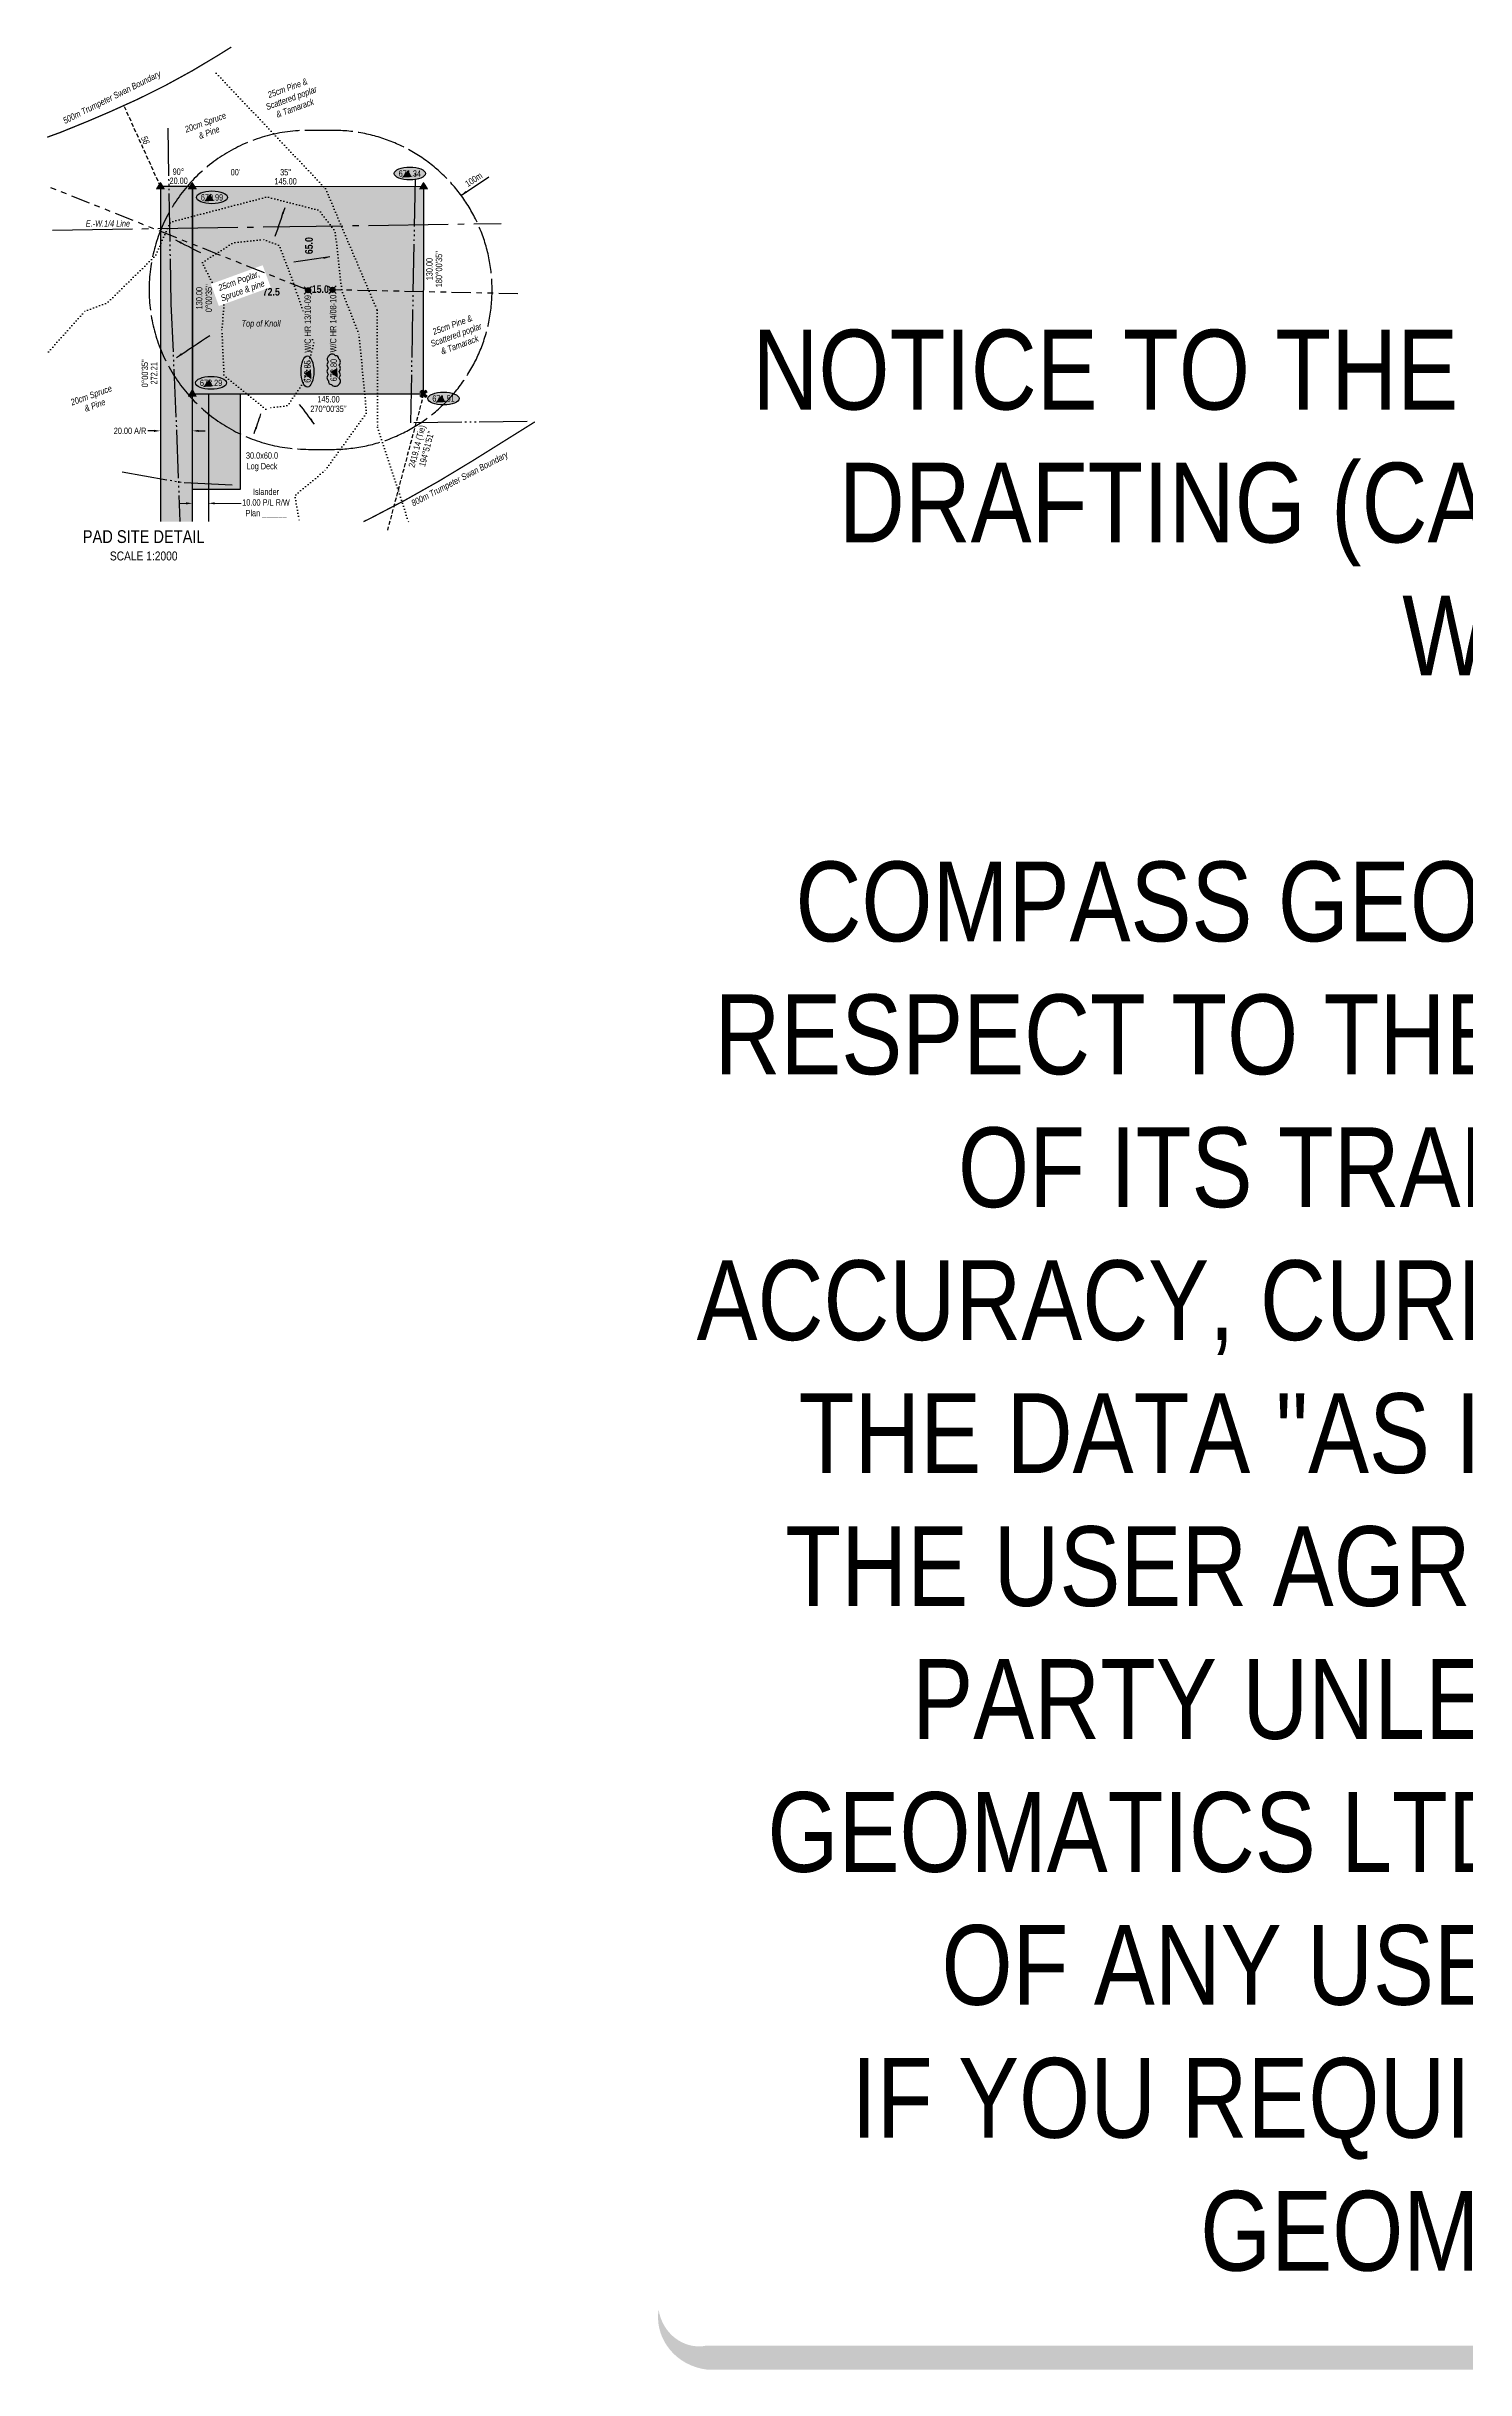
# Model space of a CAD drawing. Extents: x 562422 to 574052, y 6201080 to 6208306.
# Drawn here: x 565215 to 567439, y 6201080 to 6204721 of the extents above; entities that cross this region are included whole.
import ezdxf
from ezdxf.enums import TextEntityAlignment as Align

# ---------------------------------------------------------------- set-up
doc = ezdxf.new("R2010")
doc.units = 0
doc.header["$LTSCALE"] = 5
doc.header["$PDSIZE"] = 0.5
for name, pattern in [('DASHDOT2', [12.7, 6.35, -3.175, 0, -3.175]), ('foc-BUFFER', [16.75, 15, -1.75]), ('foc-DRILLPATH', [14.75, 6, -1.75, 1.75, -1.75, 1.75, -1.75]), ('foc-QUARTERLINE', [33, 25, -3, 2, -3]), ('foc-SEISMIC', [20.5, 15, -1, 0.5, -1, 0.5, -1, 0.5, -1]), ('foc-TIELINE', [1.875, 1.25, -0.625]), ('foc-TOPO', [1, 0.2, -0.8])]:
    doc.linetypes.add(name, pattern=pattern)
doc.layers.get('Defpoints').update_dxf_attribs({"color": 9})
for name, color, linetype, lineweight in [('AS-GENERAL', 48, 'Continuous', 18), ('C-AR-T', 13, 'Continuous', 9), ('P-TEMP-T', 46, 'Continuous', 18), ('T-TIE-T', 201, 'Continuous', 18)]:
    doc.layers.add(name, color=color, linetype=linetype, lineweight=lineweight)
for name, color, linetype in [('AS-SEISMIC', 224, 'foc-SEISMIC'), ('AS-WILDLIFE', 131, 'DASHDOT2'), ('AUX-BUFFER', 7, 'foc-BUFFER'), ('C-RW', 13, 'Continuous'), ('DETAIL-T', 7, 'Continuous'), ('L-BD', 7, 'Continuous'), ('L-MON', 1, 'Continuous'), ('L-SECQ', 8, 'foc-QUARTERLINE'), ('L-TIE', 7, 'foc-TIELINE'), ('P-ELEVATION', 7, 'Continuous'), ('P-PDRILLPATH', 12, 'foc-DRILLPATH'), ('P-PROPOSED', 10, 'Continuous'), ('P-PROPOSED-H', 21, 'Continuous'), ('P-TEMP-H', 41, 'Continuous'), ('P-TEMP_LOG DECK', 46, 'Continuous'), ('P-TXT', 4, 'Continuous'), ('T-BUSH-T', 110, 'Continuous'), ('T-GENERAL', 48, 'foc-TOPO'), ('T-TIE', 201, 'foc-TIELINE'), ('T-VEGETATION CHANGE', 104, 'foc-TOPO')]:
    doc.layers.add(name, color=color, linetype=linetype)
doc.layers.add('DISCLAIMER', color=7, linetype='Continuous', plot=False)
doc.styles.add('240', font='ARIALN.TTF', dxfattribs={"height": 30})
doc.styles.add('80', font='ARIALN.TTF', dxfattribs={"height": 10})
doc.styles.add('80CG', font='ARIALN.TTF', dxfattribs={"height": 10})
doc.styles.add('80L', font='ARIALN.TTF', dxfattribs={"height": 10})
doc.styles.add('80LS', font='ARIALNI.TTF', dxfattribs={"height": 10})
doc.styles.add('BOLD', font='ARIALNB.TTF')
doc.dimstyles.new('CG2011', dxfattribs={"dimscale": 5, "dimtxt": 9, "dimasz": 2, "dimexe": 0.2, "dimexo": 0.0625, "dimgap": 0.5, "dimtad": 0, "dimtih": 1, "dimtoh": 1, "dimzin": 0, "dimdsep": 46, "dimtxsty": '80CG', "dimcen": 0.1, "dimse1": 1, "dimse2": 1, "dimclrd": 256, "dimclrt": 256, "dimaunit": 1, "dimadec": 4, "dimazin": 0, "dimtfac": 0.06, "dimtofl": 0, "dimtmove": 0, "dimatfit": 1, "dimfxl": 0.2, "dimtolj": 1, "dimtzin": 0, "dimlwd": -1, "dimarcsym": 0})
doc.dimstyles.new('Compass 5 000', dxfattribs={"dimscale": 5, "dimtxt": 9, "dimasz": 2, "dimexe": 0.2, "dimexo": 0.0625, "dimgap": 0.5, "dimtad": 0, "dimtih": 1, "dimtoh": 1, "dimzin": 0, "dimdsep": 46, "dimtxsty": '80CG', "dimcen": 0.1, "dimse1": 1, "dimse2": 1, "dimclrd": 256, "dimclrt": 256, "dimaunit": 1, "dimadec": 4, "dimazin": 0, "dimtfac": 0.06, "dimtofl": 0, "dimtmove": 0, "dimatfit": 1, "dimfxl": 0.2, "dimtolj": 1, "dimtzin": 0, "dimlwd": -1, "dimarcsym": 0})

# ---------------------------------------------------------------- blocks, each defined once
blk = doc.blocks.new('TRIA')
blk.add_hatch(color=255).paths.add_polyline_path([(-0.04, 1.52), (-1.47, -0.87), (1.39, -0.87)])
blk = doc.blocks.new('TRIAA')
blk.add_blockref('TRIA', (0, 0))
blk = doc.blocks.new('TRIB')
at = {"color": 1}
blk.add_lwpolyline([(-1.12, -0.67), (-0.04, 1.13), (1.04, -0.67)], close=True, dxfattribs=at)
blk = doc.blocks.new('TRIBB')
blk.add_blockref('TRIB', (0, 0))
blk = doc.blocks.new('TRICC')
for name in ['TRIAA', 'TRIBB']:
    blk.add_blockref(name, (0, 0))
blk = doc.blocks.new('plspike')
blk.add_blockref('TRICC', (0, 0))
blk = doc.blocks.new('TEMP')
h = blk.add_hatch(color=255)
h.dxf.hatch_style = 1
h.paths.add_polyline_path([(0, 0.25), (-0.67, 1.15), (-0.67, 0.67), (-1.15, 0.67), (-0.25, 0), (-1.15, -0.67), (-0.67, -0.67), (-0.67, -1.15), (0, -0.25), (0.67, -1.15), (0.67, -0.67), (1.15, -0.67), (0.25, 0), (1.15, 0.67), (0.67, 0.67), (0.67, 1.15)])
h.paths.add_polyline_path([(0.57, 0.85), (0.57, 0.57), (0.85, 0.57), (0.08, 0), (0.85, -0.57), (0.57, -0.57), (0.57, -0.85), (0, -0.08), (-0.57, -0.85), (-0.57, -0.57), (-0.85, -0.57), (-0.08, 0), (-0.85, 0.57), (-0.57, 0.57), (-0.57, 0.85), (0, 0.08)], flags=16)
h = blk.add_hatch(color=1)
h.dxf.hatch_style = 1
h.paths.add_polyline_path([(0, 0.08), (-0.57, 0.85), (-0.57, 0.57), (-0.85, 0.57), (-0.08, 0), (-0.85, -0.57), (-0.57, -0.57), (-0.57, -0.85), (0, -0.08), (0.57, -0.85), (0.57, -0.57), (0.85, -0.57), (0.08, 0), (0.85, 0.57), (0.57, 0.57), (0.57, 0.85)])
at = {"color": 1}
for p, q in [((-0.08, 0), (0.08, 0)), ((0, 0.08), (0, -0.08))]:
    blk.add_line(p, q, dxfattribs=at)
at = {"color": 255, "flags": 128}
blk.add_lwpolyline([(-0.25, 0), (-1.15, 0.67), (-0.67, 0.67), (-0.67, 1.15), (0, 0.25), (0.67, 1.15), (0.67, 0.67), (1.15, 0.67), (0.25, 0), (1.15, -0.67), (0.67, -0.67), (0.67, -1.15), (0, -0.25), (-0.67, -1.15), (-0.67, -0.67), (-1.15, -0.67)], close=True, dxfattribs=at)
at = {"color": 1, "flags": 128}
blk.add_lwpolyline([(-0.08, 0), (-0.85, 0.57), (-0.57, 0.57), (-0.57, 0.85), (0, 0.08), (0.57, 0.85), (0.57, 0.57), (0.85, 0.57), (0.08, 0), (0.85, -0.57), (0.57, -0.57), (0.57, -0.85), (0, -0.08), (-0.57, -0.85), (-0.57, -0.57), (-0.85, -0.57)], close=True, dxfattribs=at)
blk = doc.blocks.new('WC')
at = {"layer": 'L-MON'}
h = blk.add_hatch(color=255, dxfattribs=at)
h.dxf.hatch_style = 1
edge = h.paths.add_edge_path()
edge.add_arc((0, 0), 0.9, 0, 360)
at = {"layer": 'L-MON', "color": 240, "flags": 128}
for points in [[(-0.62, 0.5), (-1.23, 1.12)], [(0.52, 0.61), (1.13, 1.21)], [(-1.18, -1.18), (-0.56, -0.57)], [(1.16, -1.18), (0.56, -0.57)]]:
    blk.add_lwpolyline(points, dxfattribs=at)
at = {"layer": 'L-MON', "color": 240}
for radius in [0.8, 0.373]:
    blk.add_circle((0, 0), radius, dxfattribs=at)
blk = doc.blocks.new('*D51')
at = {"layer": 'Defpoints', "color": 0, "transparency": 16777216}
for p in [(565393.9, 6204118.6), (565393.9, 6204114.8), (565443.9, 6204114.8)]:
    blk.add_point(p, dxfattribs=at)
at = {"layer": 'P-TXT', "transparency": 16777216}
for p, q in [((565383.9, 6204118.6), (565373.9, 6204118.6)), ((565453.9, 6204118.6), (565463.9, 6204118.6))]:
    blk.add_line(p, q, dxfattribs=at)
for points in [[(565383.9, 6204120.3), (565383.9, 6204116.9), (565393.9, 6204118.6)], [(565453.9, 6204120.3), (565453.9, 6204116.9), (565443.9, 6204118.6)]]:
    blk.add_solid(points, dxfattribs=at)
at = {"layer": 'P-TXT', "transparency": 16777216, "insert": (565346.1, 6204118.6), "char_height": 10, "attachment_point": 5, "style": '80CG'}
blk.add_mtext('\\A1;20.00 A/R', dxfattribs=at)
blk = doc.blocks.new('wa')
at = {"layer": 'P-ELEVATION'}
h = blk.add_hatch(color=111, dxfattribs=at)
h.dxf.hatch_style = 1
edge = h.paths.add_edge_path()
edge.add_arc((-17.4, -4.5), 6.1, 215, 325)
edge.add_arc((-7.4, -4.5), 6.1, 215, 325)
edge.add_arc((2.6, -4.5), 6.1, 215, 325)
edge.add_arc((12.7, -4.5), 6.1, 215, 325)
edge.add_arc((18.1, -3.7), 4.32, 263.4336, 373.4336)
edge.add_arc((18.8, 2.3), 6.1, 305, 415)
edge.add_arc((17.5, 4.4), 5.69, 30.6955, 140.6955)
edge.add_arc((8.1, 4.5), 6.1, 35, 145)
edge.add_arc((-1.9, 4.5), 6.1, 35, 145)
edge.add_arc((-11.9, 4.5), 6.1, 35, 145)
edge.add_arc((-18, 3.8), 4.33, 75.4261, 185.4261)
edge.add_arc((-18.4, -2.3), 6.96, 125, 235)
at = {"color": 240, "flags": 128}
blk.add_lwpolyline([(-22.4, -8, 0.520567), (-12.3, -8, 0.520567), (-2.4, -8, 0.520567), (7.6, -8, 0.520567), (17.6, -8, 0.520567), (22.4, -2.7, 0.520567), (22.4, 7.3, 0.520567), (13.1, 8, 0.520567), (3.1, 8, 0.520567), (-6.9, 8, 0.520567), (-16.9, 8, 0.520567), (-22.4, 3.4, 0.520567)], format="xyb", close=True, dxfattribs=at)
at = {"layer": 'P-ELEVATION', "color": 240, "flags": 128}
blk.add_lwpolyline([(0, 0, 12.5, 0, 0), (-12.4, -6.4, 0, 0, 0)], format="xyseb", dxfattribs=at)
at = {"layer": 'P-ELEVATION', "color": 240, "style": '80'}
blk.add_attdef('ELEVATION', text='', height=10, dxfattribs=at).set_placement((0, 0), align=Align.MIDDLE_CENTER)
blk = doc.blocks.new('we')
at = {"layer": 'P-ELEVATION'}
h = blk.add_hatch(color=111, dxfattribs=at)
h.dxf.hatch_style = 1
edge = h.paths.add_edge_path()
edge.add_ellipse((0, 0), major_axis=(-24.4, 0), ratio=0.410256, start_angle=0, end_angle=360)
at = {"layer": 'P-ELEVATION', "color": 7, "flags": 128}
blk.add_lwpolyline([(0, 0, 12.5, 0, 0), (-12.4, -6.4, 0, 0, 0)], format="xyseb", dxfattribs=at)
at = {"layer": 'P-ELEVATION', "color": 7}
blk.add_ellipse((0, 0), major_axis=(-24.4, 0), ratio=0.410256, dxfattribs=at)
at = {"layer": 'P-ELEVATION', "style": '80'}
blk.add_attdef('ELEVATION', text='', height=10, dxfattribs=at).set_placement((0, 0), align=Align.MIDDLE_CENTER)
blk = doc.blocks.new('*D60')
at = {"layer": 'C-AR-T', "transparency": 16777216}
for p, q in [((565433.8, 6204005), (565423.8, 6204005)), ((565478.9, 6204005), (565520.1, 6204005))]:
    blk.add_line(p, q, dxfattribs=at)
for points in [[(565433.8, 6204006.7), (565433.8, 6204003.3), (565443.8, 6204005)], [(565478.9, 6204006.7), (565478.9, 6204003.3), (565468.9, 6204005)]]:
    blk.add_solid(points, dxfattribs=at)
at = {"layer": 'Defpoints', "color": 0, "transparency": 16777216}
for p in [(565443.9, 6204085.8), (565468.9, 6204085.8), (565468.9, 6204005)]:
    blk.add_point(p, dxfattribs=at)
at = {"layer": 'C-AR-T', "transparency": 16777216, "insert": (565559.2, 6204005), "char_height": 10, "attachment_point": 5, "style": '80CG'}
blk.add_mtext('\\A1;Islander^J10.00 P/L R/W\\PPlan ______', dxfattribs=at)
blk = doc.blocks.new('Disclaimer_Legal')
at = {"layer": 'DISCLAIMER', "color": 254, "flags": 128}
blk.add_lwpolyline([(-3612.9, -1104.6, 37.5, 37.5, 0), (4096.1, -1104.6, 37.5, 37.5, 0.414214), (4171.1, -1029.6, 37.5, 37.5, 0), (4171.1, 2078.7, 37.5, 0, 0.414214), (4096.1, 2153.7, 0, 0, 0), (-3612.9, 2153.7, 0, 0, 0.414214), (-3687.9, 2078.7, 0, 0, 0), (-3687.9, -1029.6, 0, 37.5, 0.414214)], format="xyseb", close=True, dxfattribs=at)
at = {"layer": 'DISCLAIMER', "color": 254, "insert": (241.6, 533.9), "char_height": 125, "width": 7717.568, "attachment_point": 5, "style": '80'}
blk.add_mtext('NOTICE TO THE CORPORATION, PERSON &/OR PERSONS REGARDING THIS COMPUTER AIDED DESIGN AND DRAFTING (CADD) FILES. ACCEPTANCE OF THE CADD DATA IS BASED ON THE FOLLOWING DISCLAIMER WHICH COVERS ALL CADD DATA RECIEVED FROM COMPASS GEOMATICS LTD.\\P{\\fArial Narrow|b1|i0|c0|p34;DISCLAIMER}\\PCOMPASS GEOMATICS LTD. MAKES NO REPRESENTATION OR WARRANTIES, EXPRESS OR IMPLIED, WITH RESPECT TO THE REUSE OF THE DATA PROVIDED HEREWITH, REGARDLESS OF ITS FORMAT OR THE MEANS OF ITS TRANSMISSION. THERE IS NO GUARANTEE OR REPRESENTATION TO THE USER AS TO THE ACCURACY, CURRENCY, SUITABILITY OR RELIABILITY OF THIS DATA FOR ANY PURPOSE. THE USER ACCEPTS THE DATA "AS IS", AND ASSUMES ALL RISKS ASSOCIATED WITH ITS USE. BY ACCEPTANCE OF THIS DATA, THE USER AGREES NOT TO TRANSMIT THIS DATA OR PROVIDE ACCESS OR ANY PART OF IT TO ANOTHER PARTY UNLESS THE USER SHALL INCLUDE WITH THE DATA A COPY OF THIS DISCLAIMER. COMPASS GEOMATICS LTD. ASSUMES NO RESPONSIBILITY FOR ACTUAL OR CONSEQUENTIAL DAMAGE AS A RESULT OF ANY USER\'S RELIANCE ON THIS DATA. THIS CADD FILE IS FOR ILLUSTRATION PURPOSES ONLY.\\PIF YOU REQUIRE MORE ACCURATE INFORMATION, PLEASE CONTACT DARCI ANGLEHART AT COMPASS GEOMATICS LTD. VIA EMAIL: darci.anglehart@compassgeomatics.ca OR CELL: 506-961-7292', dxfattribs=at)

msp = doc.modelspace()

# ---------------------------------------------------------------- hatches: boundary and pattern name
at = {"layer": 'P-PROPOSED-H'}
h = msp.add_hatch(color=256, dxfattribs=at)
h.dxf.hatch_style = 1
h.paths.add_polyline_path([(565393.858, 6203976.3), (565443.835, 6203976.292), (565443.922, 6204501.429), (565393.945, 6204501.438)])
h = msp.add_hatch(color=256, dxfattribs=at)
h.dxf.hatch_style = 1
h.paths.add_polyline_path([(565443.868, 6204176.577), (565806.188, 6204176.517), (565806.242, 6204501.369), (565443.922, 6204501.429)])
at = {"layer": 'P-TEMP-H'}
h = msp.add_hatch(color=256, dxfattribs=at)
h.dxf.hatch_style = 1
h.paths.add_polyline_path([(565518.886, 6204026.55), (565443.92, 6204026.563), (565443.945, 6204176.494), (565518.911, 6204176.482)])

# ---------------------------------------------------------------- linework, layer by layer
at = {"layer": 'AS-SEISMIC'}
for points in [[(565405.197, 6204593.154), (565410.118, 6204317.487), (565418.942, 6204119.651), (565424.273, 6203976.295)], [(565968.336, 6204133.115), (565785.983, 6204131.346), (565793.557, 6204521.892)]]:
    msp.add_lwpolyline(points, dxfattribs=at)
at = {"layer": 'AS-SEISMIC', "flags": 128}
msp.add_lwpolyline([(565506.052, 6204033.404), (565426.172, 6204037.602), (565333.642, 6204053.967)], dxfattribs=at)
at = {"layer": 'AS-WILDLIFE', "const_width": 2, "flags": 128}
for points in [[(565216.174, 6204578.827), (565236.275, 6204586.131), (565279.818, 6204603.831), (565314.787, 6204618.818), (565358.578, 6204638.59), (565401.577, 6204660.029), (565443.722, 6204683.105), (565484.948, 6204707.783), (565504.715, 6204720.137)], [(565980.55, 6204132.735), (565882.606, 6204071.521), (565829.957, 6204039.73), (565776.356, 6204009.573), (565721.852, 6203981.077), (565711.879, 6203976.247)]]:
    msp.add_lwpolyline(points, dxfattribs=at)
at = {"layer": 'AUX-BUFFER', "color": 251, "linetype": 'foc-BUFFER', "flags": 128}
msp.add_lwpolyline([(565663.401, 6204089.625, 1), (565663.484, 6204589.625), (565625.984, 6204589.631, 1), (565625.901, 6204089.631)], format="xyb", close=True, dxfattribs=at)
at = {"layer": 'C-RW', "flags": 128}
msp.add_lwpolyline([(565443.912, 6203976.3), (565443.945, 6204176.494), (565468.934, 6204176.49), (565468.901, 6203976.3)], dxfattribs=at)
at = {"layer": 'L-SECQ'}
msp.add_line((565224.801, 6204433.312), (565927.438, 6204443.836), dxfattribs=at)
at = {"layer": 'L-TIE'}
msp.add_line((565806.162, 6204176.515), (565749.444, 6203962.816), dxfattribs=at)
at = {"layer": 'P-PDRILLPATH', "flags": 128}
msp.add_lwpolyline([(565953.796, 6204333.43), (565663.443, 6204339.625)], dxfattribs=at)
at = {"layer": 'P-PROPOSED', "flags": 128}
for points in [[(565393.945, 6204501.438), (565393.858, 6203976.3)], [(565443.835, 6203976.292), (565443.922, 6204501.429), (565393.945, 6204501.438)]]:
    msp.add_lwpolyline(points, dxfattribs=at)
msp.add_lwpolyline([(565443.868, 6204176.577), (565806.188, 6204176.517), (565806.242, 6204501.369), (565443.922, 6204501.429)], close=True, dxfattribs=at)
at = {"layer": 'P-TEMP_LOG DECK', "flags": 128}
msp.add_lwpolyline([(565518.886, 6204026.55), (565443.92, 6204026.563), (565443.945, 6204176.494), (565518.911, 6204176.482)], close=True, dxfattribs=at)
at = {"layer": 'T-GENERAL', "flags": 128}
for points in [[(565218.33, 6204242.602), (565275.168, 6204306.159), (565310.757, 6204319.606), (565385.795, 6204393.299), (565409.491, 6204445.937), (565560.882, 6204485.415), (565642.502, 6204464.36), (565667.514, 6204431.462), (565678.046, 6204338.03), (565704.997, 6204269.62), (565716.629, 6204146.729), (565651.868, 6204056.89), (565604.288, 6204017.255), (565611.482, 6203976.264)], [(565558.809, 6204152.595), (565493.35, 6204205.76), (565490.077, 6204276.92), (565493.35, 6204315.363), (565458.983, 6204382.433), (565508.078, 6204413.515), (565555.536, 6204418.422), (565580.083, 6204409.425), (565601.358, 6204352.988), (565617.129, 6204306.321)], [(565632.226, 6204261.93), (565634.087, 6204256.472), (565618.541, 6204195.945), (565593.175, 6204158.32), (565562.082, 6204154.23)]]:
    msp.add_lwpolyline(points, dxfattribs=at)
at = {"layer": 'T-TIE', "flags": 128}
msp.add_lwpolyline([(565393.945, 6204501.438), (565336.49, 6204628.617)], dxfattribs=at)
at = {"layer": 'T-VEGETATION CHANGE'}
msp.add_lwpolyline([(565481.277, 6204679.072), (565652.442, 6204498.467), (565733.334, 6204307.899), (565733.987, 6204124.204), (565783.163, 6203973.789)], dxfattribs=at)

# ---------------------------------------------------------------- block references
at = {"layer": 'Defpoints'}
msp.add_blockref('Disclaimer_Legal', (569862.262, 6202203.204), dxfattribs=at)
at = {"layer": 'L-MON'}
for p, values in [((565784.55, 6204522.006), {'ELEVATION': '671.34'}), ((565474.525, 6204484.613), {'ELEVATION': '670.99'}), ((565473.037, 6204193.847), {'ELEVATION': '673.29'}), ((565837.348, 6204169.311), {'ELEVATION': '671.51'})]:
    msp.add_blockref('we', p, dxfattribs=at).add_auto_attribs(values)
for name, p, xscale, yscale, zscale in [('plspike', (565393.937, 6204501.382), 4.997726000000006, 4.997726000000006, 4.997726000000006), ('plspike', (565443.922, 6204501.429), 4.997726000000006, 4.997726000000006, 4.997726000000006), ('plspike', (565806.242, 6204501.369), 4.997726000000006, 4.997726000000006, 4.997726000000006), ('WC', (565625.063, 6204338.973), 4.997726000000006, 4.997726000000006, 12.49431500000001), ('WC', (565663.443, 6204339.625), 5, 5, 12.49431500000001), ('plspike', (565443.945, 6204176.494), 5, 5, 5), ('TEMP', (565806.188, 6204176.517), 4.997726000000006, 4.997726000000006, 4.997726000000006)]:
    msp.add_blockref(name, p, dxfattribs=dict(at, xscale=xscale, yscale=yscale, zscale=zscale))
at = {"layer": 'L-MON', "rotation": 90}
for name, p, values in [('we', (565624.068, 6204211.576), {'ELEVATION': '673.85'}), ('wa', (565665.202, 6204213.85), {'ELEVATION': '673.80'})]:
    msp.add_blockref(name, p, dxfattribs=at).add_auto_attribs(values)

# ---------------------------------------------------------------- texts
at = {"layer": 'AS-WILDLIFE', "char_height": 10, "attachment_point": 5, "style": '240'}
for s, insert, rotation in [('\\pxqc;{\\fArial Narrow|b0|i1|c0|p34;500m Trumpeter Swan Boundary}', (565318.146, 6204640.34), 26.501182), ('\\pxqc;{\\fArial Narrow|b0|i1|c0|p34;800m Trumpeter Swan Boundary}', (565863.289, 6204042.159), 27.60163)]:
    msp.add_mtext_dynamic_manual_height_columns(s, width=169.53383, gutter_width=45, heights=[0], dxfattribs=dict(at, insert=insert, rotation=rotation))
at = {"layer": 'AUX-BUFFER', "insert": (565869.932, 6204508.847), "char_height": 10, "attachment_point": 1, "rotation": 33.427852, "style": '80L'}
msp.add_mtext_dynamic_manual_height_columns('100m', width=34.23455, gutter_width=225, heights=[0], dxfattribs=at)
at = {"layer": 'DETAIL-T', "color": 3, "insert": (565367.52, 6203939.096), "char_height": 19.9909, "width": 229.53395, "attachment_point": 5, "style": '80CG'}
msp.add_mtext('\\pxqc;PAD SITE DETAIL\\P{\\H0.7x;SCALE 1:2000}', dxfattribs=at)
at = {"layer": 'L-BD', "style": '80L'}
for s, height, rotation, p in [('20.00', 9.9955, 359.9905, (565422.278, 6204510.619)), ("00'", 9.9955, 359.9905, (565511.268, 6204524.064)), ('145.00', 9.9955, 359.9905, (565589.891, 6204509.807)), ("35''", 9.9955, 359.9905, (565589.893, 6204524.051)), ('130.00', 9.9955, 89.9905, (565815.178, 6204372.108)), ("180°00'35''", 9.99545, 89.9905, (565830.172, 6204372.106)), ('130.00', 9.9955, 89.9905, (565454.466, 6204326.602)), ("0°00'35''", 9.9955, 89.9905, (565469.459, 6204326.6)), ("0°00'35''", 9.9955, 89.9905, (565369.364, 6204208.846)), ('272.21', 9.9955, 89.9905, (565383.607, 6204208.844)), ('145.00', 9.9955, 359.9905, (565657.047, 6204168.126)), ("270°00'35''", 9.99545, 359.9905, (565657.045, 6204153.133)), ('2419.14 (Tie)', 9.99545, 75.1359, (565796.905, 6204094.134)), ("194°51'51''", 9.99545, 75.1359, (565810.672, 6204090.48))]:
    msp.add_text(s, height=height, rotation=rotation, dxfattribs=at).set_placement(p, align=Align.MIDDLE)
at = {"layer": 'L-BD', "color": 3, "style": 'BOLD'}
for s, rotation, p in [('65.0', 89.928, (565632.443, 6204395.54)), ('72.5', 359.928, (565554.078, 6204330.617)), ('15.0', 359.928, (565630.915, 6204334.793))]:
    msp.add_text(s, height=11.9945, rotation=rotation, dxfattribs=at).set_placement(p)
at = {"layer": 'L-MON', "char_height": 9.99545, "attachment_point": 1, "rotation": 90, "style": '80L'}
for s, insert in [('W/C HR 13/10-09', (565619.518, 6204241.099)), ('W/C HR 14/08-10', (565659.382, 6204241.607))]:
    msp.add_mtext_dynamic_manual_height_columns(s, width=89.9363, gutter_width=49.977, heights=[0], dxfattribs=dict(at, insert=insert))
at = {"layer": 'L-SECQ', "insert": (565276.759, 6204448.625), "char_height": 9.99545, "attachment_point": 1, "style": '80L'}
msp.add_mtext_dynamic_manual_height_columns('{\\fArial Narrow|b0|i1|c0|p34;E.-W.1/4 Line}', width=69.18857, gutter_width=49.977, heights=[0], dxfattribs=at)
at = {"layer": 'T-BUSH-T', "char_height": 10, "attachment_point": 1, "rotation": 20, "style": '80L'}
for insert in [(565547.333, 6204644.698), (565805.426, 6204273.469)]:
    msp.add_mtext_dynamic_manual_height_columns('\\pxqc;{\\fArial Narrow|b0|i1|c0|p34;25cm Pine & Scattered poplar & Tamarack}', width=93.78246, gutter_width=50, heights=[0], dxfattribs=dict(at, insert=insert))
at = {"layer": 'T-GENERAL', "insert": (565520.62, 6204292.063), "char_height": 9.99545, "attachment_point": 1, "style": '80L'}
msp.add_mtext_dynamic_manual_height_columns('\\pxqc;{\\fArial Narrow|b0|i1|c0|p34;Top of Knoll}', width=61.69539, gutter_width=49.977, heights=[0], dxfattribs=at)
at = {"layer": 'T-TIE-T', "style": '80LS'}
msp.add_text('56', height=9.9955, rotation=294.2993, dxfattribs=at).set_placement((565370.113, 6204574.316), align=Align.MIDDLE)

# ---------------------------------------------------------------- dimensions: what is measured, and where the dimension line sits
at = {"layer": 'C-AR-T'}
dim = msp.add_linear_dim(base=(565468.905, 6204004.991), p1=(565443.853, 6204085.79), p2=(565468.919, 6204085.786), angle=359.990512, text='Islander^J10.00 P/L R/W\\PPlan ______', dimstyle='Compass 5 000', dxfattribs=at)
dim.commit()
dim.dimension.update_dxf_attribs({"geometry": '*D60', "text_midpoint": (565559.201, 6204004.982), "dimtype": 161})
at = {"layer": 'P-TXT'}
dim = msp.add_aligned_dim(p1=(565443.858, 6204114.801), p2=(565393.881, 6204114.809), distance=-3.796, text='20.00 A/R', dimstyle='Compass 5 000', dxfattribs=at)
dim.commit()
dim.dimension.update_dxf_attribs({"geometry": '*D51', "text_midpoint": (565346.146, 6204118.609)})

# ---------------------------------------------------------------- leaders
at = {"layer": 'AS-GENERAL', "path_type": 1}
for points in [[(565588.59, 6204468.285), (565573.066, 6204423.184)], [(565417.333, 6204417.849), (565456.63, 6204397.966)], [(565659.421, 6204391.176), (565602.659, 6204382.932)], [(565418.734, 6204233.395), (565471.13, 6204268.312)], [(565540.58, 6204114.57), (565551.252, 6204145.122)], [(565635.183, 6204129.118), (565611.896, 6204160.156)]]:
    msp.add_leader(points, dimstyle='Compass 5 000', override={"dimgap": 0.5, "dimtad": 0}, dxfattribs=at)
at = {"layer": 'AUX-BUFFER', "path_type": 1}
msp.add_leader([(565864.773, 6204487.835), (565908.318, 6204516.578)], dimstyle='CG2011', override={"dimasz": 2, "dimgap": 0.5, "dimtad": 0}, dxfattribs=at)

# ---------------------------------------------------------------- next in the draw order: texts
at = {"layer": 'L-BD', "insert": (565422.046, 6204529.925), "char_height": 9.9955, "width": 18.41545, "attachment_point": 2, "rotation": 359.9905, "style": '80L', "bg_fill": 3, "box_fill_scale": 1.15, "bg_fill_color": 256, "bg_fill_true_color": 256, "bg_fill_transparency": 0}
msp.add_mtext('90°', dxfattribs=at)
at = {"layer": 'P-TEMP-T', "insert": (565522.906, 6204084.992), "char_height": 9.99541, "attachment_point": 1, "style": '80L', "bg_fill": 3, "box_fill_scale": 1.15, "bg_fill_color": 256, "bg_fill_true_color": 256, "bg_fill_transparency": 0}
msp.add_mtext_dynamic_manual_height_columns('\\pxqc;30.0x60.0\\PLog Deck', width=59.98244, gutter_width=49.977, heights=[0], dxfattribs=at)
at = {"layer": 'T-BUSH-T', "char_height": 10, "attachment_point": 1, "rotation": 20, "style": '80L', "bg_fill": 3, "box_fill_scale": 1.15, "bg_fill_color": 256, "bg_fill_true_color": 256, "bg_fill_transparency": 0}
for insert in [(565426.639, 6204593.833), (565247.656, 6204166.126)]:
    msp.add_mtext_dynamic_manual_height_columns('\\pxqc;{\\fArial Narrow|b0|i1|c0|p34;20cm Spruce & Pine}', width=76.4779, gutter_width=50, heights=[0], dxfattribs=dict(at, insert=insert))
at = {"layer": 'T-BUSH-T', "insert": (565479.119, 6204345.71), "char_height": 10, "attachment_point": 1, "rotation": 20, "style": '80L', "bg_fill": 2}
msp.add_mtext_dynamic_manual_height_columns('\\pxqc;{\\fArial Narrow|b0|i1|c0|p34;25cm Poplar, Spruce & pine}', width=76.4779, gutter_width=50, heights=[0], dxfattribs=at)

# ---------------------------------------------------------------- next in the draw order: linework, layer by layer
at = {"layer": 'P-PDRILLPATH', "flags": 128}
msp.add_lwpolyline([(565625.063, 6204338.973), (565219.178, 6204500.862)], dxfattribs=at)

doc.saveas('drawing.dxf')
